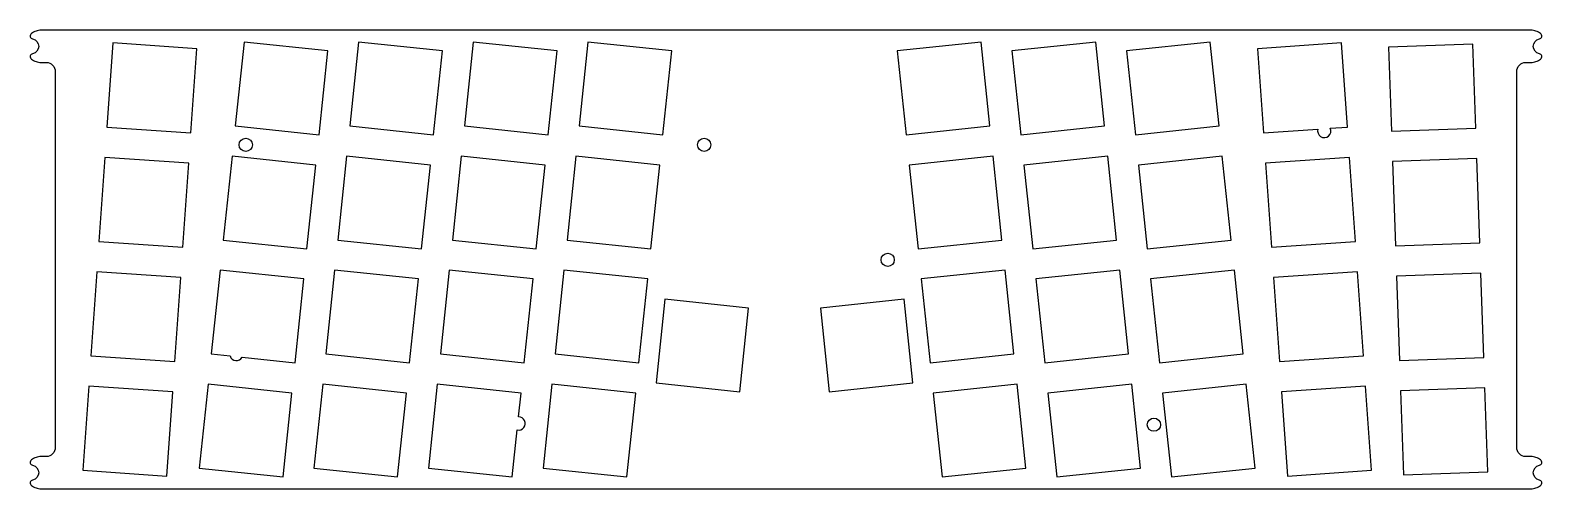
# Model space of a CAD drawing. Header units: millimetres. Extents: x 84 to 336, y -187 to -110.
import ezdxf

# ---------------------------------------------------------------- set-up
doc = ezdxf.new("R2010")
doc.units = ezdxf.units.MM

msp = doc.modelspace()

# ---------------------------------------------------------------- linework, layer by layer
for p, q in [((85.57, -110.48), (85.36, -110.54)), ((85.79, -110.44), (85.57, -110.48)), ((86.01, -110.41), (85.79, -110.44)), ((86.23, -110.4), (86.01, -110.41)), ((333.77, -110.4), (86.23, -110.4)), ((333.99, -110.41), (333.77, -110.4)), ((334.21, -110.44), (333.99, -110.41)), ((334.43, -110.48), (334.21, -110.44)), ((334.64, -110.54), (334.43, -110.48)), ((84.42, -111.19), (84.4, -111.33)), ((84.4, -111.33), (84.41, -111.47)), ((84.41, -111.47), (84.46, -111.61)), ((84.49, -111.07), (84.42, -111.19)), ((84.46, -111.61), (84.55, -111.72)), ((84.59, -110.96), (84.49, -111.07)), ((84.55, -111.72), (84.66, -111.8)), ((84.77, -110.84), (84.59, -110.96)), ((84.66, -111.8), (84.8, -111.85)), ((84.96, -110.72), (84.77, -110.84)), ((84.8, -111.85), (85.2, -112)), ((85.16, -110.63), (84.96, -110.72)), ((85.36, -110.54), (85.16, -110.63)), ((85.2, -112), (85.52, -112.28)), ((85.52, -112.28), (85.73, -112.65)), ((85.73, -112.65), (85.81, -113.08)), ((98.12, -112.52), (97.14, -126.49)), ((112.08, -113.5), (98.12, -112.52)), ((119.93, -112.39), (118.46, -126.31)), ((133.85, -113.85), (119.93, -112.39)), ((138.98, -112.39), (137.51, -126.31)), ((152.9, -113.85), (138.98, -112.39)), ((158.03, -112.39), (156.56, -126.31)), ((171.95, -113.85), (158.03, -112.39)), ((177.08, -112.39), (175.61, -126.31)), ((191, -113.85), (177.08, -112.39)), ((242.42, -112.39), (228.5, -113.85)), ((243.89, -126.31), (242.42, -112.39)), ((261.47, -112.39), (247.55, -113.85)), ((262.94, -126.31), (261.47, -112.39)), ((280.52, -112.39), (266.6, -113.85)), ((281.99, -126.31), (280.52, -112.39)), ((302.33, -112.52), (288.36, -113.5)), ((303.31, -126.49), (302.33, -112.52)), ((324.13, -112.7), (310.14, -113.19)), ((324.62, -126.69), (324.13, -112.7)), ((334.19, -113.08), (334.27, -112.65)), ((334.27, -112.65), (334.48, -112.28)), ((334.48, -112.28), (334.8, -112)), ((334.84, -110.63), (334.64, -110.54)), ((334.8, -112), (335.2, -111.85)), ((335.04, -110.72), (334.84, -110.63)), ((335.23, -110.84), (335.04, -110.72)), ((335.2, -111.85), (335.34, -111.8)), ((335.41, -110.96), (335.23, -110.84)), ((335.34, -111.8), (335.45, -111.72)), ((335.51, -111.07), (335.41, -110.96)), ((335.45, -111.72), (335.54, -111.61)), ((335.58, -111.19), (335.51, -111.07)), ((335.54, -111.61), (335.59, -111.47)), ((335.6, -111.33), (335.58, -111.19)), ((335.59, -111.47), (335.6, -111.33)), ((84.41, -114.68), (84.4, -114.82)), ((84.4, -114.82), (84.42, -114.96)), ((84.46, -114.54), (84.41, -114.68)), ((84.42, -114.96), (84.49, -115.08)), ((84.55, -114.43), (84.46, -114.54)), ((84.49, -115.08), (84.59, -115.19)), ((84.66, -114.35), (84.55, -114.43)), ((84.59, -115.19), (84.77, -115.31)), ((84.8, -114.3), (84.66, -114.35)), ((84.77, -115.31), (84.96, -115.43)), ((85.2, -114.15), (84.8, -114.3)), ((84.96, -115.43), (85.16, -115.52)), ((85.16, -115.52), (85.36, -115.61)), ((85.52, -113.87), (85.2, -114.15)), ((85.73, -113.5), (85.52, -113.87)), ((85.81, -113.08), (85.73, -113.5)), ((111.11, -127.47), (112.08, -113.5)), ((132.39, -127.77), (133.85, -113.85)), ((151.44, -127.77), (152.9, -113.85)), ((170.49, -127.77), (171.95, -113.85)), ((189.54, -127.77), (191, -113.85)), ((228.5, -113.85), (229.96, -127.77)), ((247.55, -113.85), (249.01, -127.77)), ((266.6, -113.85), (268.06, -127.77)), ((288.36, -113.5), (289.34, -127.47)), ((310.14, -113.19), (310.63, -127.18)), ((334.27, -113.5), (334.19, -113.08)), ((334.48, -113.87), (334.27, -113.5)), ((334.8, -114.15), (334.48, -113.87)), ((334.64, -115.61), (334.84, -115.52)), ((335.2, -114.3), (334.8, -114.15)), ((334.84, -115.52), (335.04, -115.43)), ((335.04, -115.43), (335.23, -115.31)), ((335.34, -114.35), (335.2, -114.3)), ((335.23, -115.31), (335.41, -115.19)), ((335.45, -114.43), (335.34, -114.35)), ((335.41, -115.19), (335.51, -115.08)), ((335.54, -114.54), (335.45, -114.43)), ((335.51, -115.08), (335.58, -114.96)), ((335.59, -114.68), (335.54, -114.54)), ((335.58, -114.96), (335.6, -114.82)), ((335.6, -114.82), (335.59, -114.68)), ((85.36, -115.61), (85.57, -115.67)), ((85.57, -115.67), (85.79, -115.71)), ((85.79, -115.71), (86.01, -115.74)), ((86.01, -115.74), (86.23, -115.75)), ((86.23, -115.75), (87.06, -115.75)), ((87.06, -115.75), (87.35, -115.78)), ((87.35, -115.78), (87.63, -115.86)), ((87.63, -115.86), (87.89, -116)), ((87.89, -116), (88.12, -116.19)), ((88.12, -116.19), (88.3, -116.42)), ((88.3, -116.42), (88.44, -116.68)), ((88.44, -116.68), (88.53, -116.96)), ((88.53, -116.96), (88.56, -117.25)), ((88.56, -117.25), (88.56, -179.75)), ((331.44, -117.25), (331.47, -116.96)), ((331.44, -179.75), (331.44, -117.25)), ((331.47, -116.96), (331.56, -116.68)), ((331.56, -116.68), (331.7, -116.42)), ((331.7, -116.42), (331.88, -116.19)), ((331.88, -116.19), (332.11, -116)), ((332.11, -116), (332.37, -115.86)), ((332.37, -115.86), (332.65, -115.78)), ((332.65, -115.78), (332.94, -115.75)), ((332.94, -115.75), (333.77, -115.75)), ((333.77, -115.75), (333.99, -115.74)), ((333.99, -115.74), (334.21, -115.71)), ((334.21, -115.71), (334.43, -115.67)), ((334.43, -115.67), (334.64, -115.61)), ((97.14, -126.49), (111.11, -127.47)), ((118.46, -126.31), (132.39, -127.77)), ((137.51, -126.31), (151.44, -127.77)), ((156.56, -126.31), (170.49, -127.77)), ((175.61, -126.31), (189.54, -127.77)), ((229.96, -127.77), (243.89, -126.31)), ((249.01, -127.77), (262.94, -126.31)), ((268.06, -127.77), (281.99, -126.31)), ((289.34, -127.47), (298.39, -126.83)), ((300.45, -126.69), (303.31, -126.49)), ((310.63, -127.18), (324.62, -126.69)), ((96.79, -131.53), (95.81, -145.49)), ((110.75, -132.5), (96.79, -131.53)), ((109.78, -146.47), (110.75, -132.5)), ((117.93, -131.33), (116.47, -145.26)), ((131.86, -132.8), (117.93, -131.33)), ((130.39, -146.72), (131.86, -132.8)), ((136.98, -131.33), (135.52, -145.26)), ((150.91, -132.8), (136.98, -131.33)), ((149.44, -146.72), (150.91, -132.8)), ((156.03, -131.33), (154.57, -145.26)), ((169.96, -132.8), (156.03, -131.33)), ((168.49, -146.72), (169.96, -132.8)), ((175.08, -131.33), (173.62, -145.26)), ((189.01, -132.8), (175.08, -131.33)), ((187.54, -146.72), (189.01, -132.8)), ((244.41, -131.33), (230.49, -132.8)), ((230.49, -132.8), (231.95, -146.72)), ((245.88, -145.26), (244.41, -131.33)), ((263.46, -131.33), (249.54, -132.8)), ((249.54, -132.8), (251, -146.72)), ((264.93, -145.26), (263.46, -131.33)), ((282.51, -131.33), (268.59, -132.8)), ((268.59, -132.8), (270.05, -146.72)), ((283.98, -145.26), (282.51, -131.33)), ((303.66, -131.53), (289.69, -132.5)), ((289.69, -132.5), (290.67, -146.47)), ((304.64, -145.49), (303.66, -131.53)), ((324.8, -131.74), (310.81, -132.23)), ((310.81, -132.23), (311.29, -146.22)), ((325.29, -145.73), (324.8, -131.74)), ((95.81, -145.49), (109.78, -146.47)), ((116.47, -145.26), (130.39, -146.72)), ((135.52, -145.26), (149.44, -146.72)), ((154.57, -145.26), (168.49, -146.72)), ((173.62, -145.26), (187.54, -146.72)), ((231.95, -146.72), (245.88, -145.26)), ((251, -146.72), (264.93, -145.26)), ((270.05, -146.72), (283.98, -145.26)), ((290.67, -146.47), (304.64, -145.49)), ((311.29, -146.22), (325.29, -145.73)), ((95.46, -150.53), (94.48, -164.5)), ((109.43, -151.51), (95.46, -150.53)), ((115.94, -150.28), (114.48, -164.2)), ((129.87, -151.74), (115.94, -150.28)), ((134.99, -150.28), (133.53, -164.2)), ((148.92, -151.74), (134.99, -150.28)), ((154.04, -150.28), (152.58, -164.2)), ((167.97, -151.74), (154.04, -150.28)), ((173.09, -150.28), (171.63, -164.2)), ((187.02, -151.74), (173.09, -150.28)), ((246.41, -150.28), (232.48, -151.74)), ((247.87, -164.2), (246.41, -150.28)), ((265.46, -150.28), (251.53, -151.74)), ((266.92, -164.2), (265.46, -150.28)), ((284.51, -150.28), (270.58, -151.74)), ((285.97, -164.2), (284.51, -150.28)), ((304.99, -150.53), (291.02, -151.51)), ((305.96, -164.5), (304.99, -150.53)), ((108.45, -165.47), (109.43, -151.51)), ((128.4, -165.67), (129.87, -151.74)), ((147.45, -165.67), (148.92, -151.74)), ((166.5, -165.67), (167.97, -151.74)), ((185.55, -165.67), (187.02, -151.74)), ((232.48, -151.74), (233.95, -165.67)), ((251.53, -151.74), (253, -165.67)), ((270.58, -151.74), (272.05, -165.67)), ((291.02, -151.51), (292, -165.47)), ((325.46, -150.78), (311.47, -151.27)), ((311.47, -151.27), (311.96, -165.26)), ((325.95, -164.77), (325.46, -150.78)), ((189.86, -155.09), (188.4, -169.02)), ((203.79, -156.56), (189.86, -155.09)), ((229.64, -155.09), (215.71, -156.56)), ((231.1, -169.02), (229.64, -155.09)), ((202.32, -170.48), (203.79, -156.56)), ((215.71, -156.56), (217.18, -170.48)), ((94.48, -164.5), (108.45, -165.47)), ((114.48, -164.2), (117.61, -164.53)), ((119.61, -164.74), (128.4, -165.67)), ((133.53, -164.2), (147.45, -165.67)), ((152.58, -164.2), (166.5, -165.67)), ((171.63, -164.2), (185.55, -165.67)), ((233.95, -165.67), (247.87, -164.2)), ((253, -165.67), (266.92, -164.2)), ((272.05, -165.67), (285.97, -164.2)), ((292, -165.47), (305.96, -164.5)), ((311.96, -165.26), (325.95, -164.77)), ((94.13, -169.53), (93.15, -183.5)), ((108.1, -170.51), (94.13, -169.53)), ((107.12, -184.48), (108.1, -170.51)), ((113.95, -169.23), (112.49, -183.15)), ((127.88, -170.69), (113.95, -169.23)), ((126.41, -184.61), (127.88, -170.69)), ((133, -169.23), (131.54, -183.15)), ((146.93, -170.69), (133, -169.23)), ((145.46, -184.61), (146.93, -170.69)), ((152.05, -169.23), (150.59, -183.15)), ((165.98, -170.69), (152.05, -169.23)), ((165.56, -174.65), (165.98, -170.69)), ((171.1, -169.23), (169.64, -183.15)), ((185.03, -170.69), (171.1, -169.23)), ((183.56, -184.61), (185.03, -170.69)), ((188.4, -169.02), (202.32, -170.48)), ((217.18, -170.48), (231.1, -169.02)), ((248.4, -169.23), (234.47, -170.69)), ((234.47, -170.69), (235.94, -184.61)), ((249.86, -183.15), (248.4, -169.23)), ((267.45, -169.23), (253.52, -170.69)), ((253.52, -170.69), (254.99, -184.61)), ((268.91, -183.15), (267.45, -169.23)), ((286.5, -169.23), (272.57, -170.69)), ((272.57, -170.69), (274.04, -184.61)), ((287.96, -183.15), (286.5, -169.23)), ((306.32, -169.53), (292.35, -170.51)), ((292.35, -170.51), (293.33, -184.48)), ((307.29, -183.5), (306.32, -169.53)), ((326.13, -169.82), (312.14, -170.31)), ((312.14, -170.31), (312.62, -184.3)), ((326.62, -183.81), (326.13, -169.82)), ((164.51, -184.61), (165.33, -176.83)), ((88.12, -180.81), (87.89, -181)), ((88.3, -180.58), (88.12, -180.81)), ((88.44, -180.32), (88.3, -180.58)), ((88.53, -180.04), (88.44, -180.32)), ((88.56, -179.75), (88.53, -180.04)), ((331.47, -180.04), (331.44, -179.75)), ((331.56, -180.32), (331.47, -180.04)), ((331.7, -180.58), (331.56, -180.32)), ((331.88, -180.81), (331.7, -180.58)), ((332.11, -181), (331.88, -180.81)), ((84.42, -182.04), (84.4, -182.18)), ((84.4, -182.18), (84.41, -182.32)), ((84.41, -182.32), (84.46, -182.46)), ((84.49, -181.92), (84.42, -182.04)), ((84.46, -182.46), (84.55, -182.57)), ((84.59, -181.81), (84.49, -181.92)), ((84.55, -182.57), (84.66, -182.65)), ((84.77, -181.69), (84.59, -181.81)), ((84.66, -182.65), (84.8, -182.7)), ((84.96, -181.57), (84.77, -181.69)), ((84.8, -182.7), (85.2, -182.85)), ((85.16, -181.48), (84.96, -181.57)), ((85.36, -181.39), (85.16, -181.48)), ((85.2, -182.85), (85.52, -183.13)), ((85.57, -181.33), (85.36, -181.39)), ((85.52, -183.13), (85.73, -183.5)), ((85.79, -181.29), (85.57, -181.33)), ((86.01, -181.26), (85.79, -181.29)), ((86.23, -181.25), (86.01, -181.26)), ((87.06, -181.25), (86.23, -181.25)), ((87.35, -181.22), (87.06, -181.25)), ((87.63, -181.14), (87.35, -181.22)), ((87.89, -181), (87.63, -181.14)), ((112.49, -183.15), (126.41, -184.61)), ((131.54, -183.15), (145.46, -184.61)), ((150.59, -183.15), (164.51, -184.61)), ((169.64, -183.15), (183.56, -184.61)), ((235.94, -184.61), (249.86, -183.15)), ((254.99, -184.61), (268.91, -183.15)), ((274.04, -184.61), (287.96, -183.15)), ((332.37, -181.14), (332.11, -181)), ((332.65, -181.22), (332.37, -181.14)), ((332.94, -181.25), (332.65, -181.22)), ((333.77, -181.25), (332.94, -181.25)), ((333.99, -181.26), (333.77, -181.25)), ((334.21, -181.29), (333.99, -181.26)), ((334.43, -181.33), (334.21, -181.29)), ((334.27, -183.5), (334.48, -183.13)), ((334.64, -181.39), (334.43, -181.33)), ((334.48, -183.13), (334.8, -182.85)), ((334.84, -181.48), (334.64, -181.39)), ((334.8, -182.85), (335.2, -182.7)), ((335.04, -181.57), (334.84, -181.48)), ((335.23, -181.69), (335.04, -181.57)), ((335.2, -182.7), (335.34, -182.65)), ((335.41, -181.81), (335.23, -181.69)), ((335.34, -182.65), (335.45, -182.57)), ((335.51, -181.92), (335.41, -181.81)), ((335.45, -182.57), (335.54, -182.46)), ((335.58, -182.04), (335.51, -181.92)), ((335.54, -182.46), (335.59, -182.32)), ((335.6, -182.18), (335.58, -182.04)), ((335.59, -182.32), (335.6, -182.18)), ((84.41, -185.53), (84.4, -185.67)), ((84.4, -185.67), (84.42, -185.81)), ((84.46, -185.39), (84.41, -185.53)), ((84.42, -185.81), (84.49, -185.93)), ((84.55, -185.28), (84.46, -185.39)), ((84.66, -185.2), (84.55, -185.28)), ((84.8, -185.15), (84.66, -185.2)), ((85.2, -185), (84.8, -185.15)), ((85.52, -184.72), (85.2, -185)), ((85.73, -184.35), (85.52, -184.72)), ((85.73, -183.5), (85.81, -183.93)), ((85.81, -183.93), (85.73, -184.35)), ((93.15, -183.5), (107.12, -184.48)), ((293.33, -184.48), (307.29, -183.5)), ((312.62, -184.3), (326.62, -183.81)), ((334.19, -183.93), (334.27, -183.5)), ((334.27, -184.35), (334.19, -183.93)), ((334.48, -184.72), (334.27, -184.35)), ((334.8, -185), (334.48, -184.72)), ((335.2, -185.15), (334.8, -185)), ((335.34, -185.2), (335.2, -185.15)), ((335.45, -185.28), (335.34, -185.2)), ((335.54, -185.39), (335.45, -185.28)), ((335.51, -185.93), (335.58, -185.81)), ((335.59, -185.53), (335.54, -185.39)), ((335.58, -185.81), (335.6, -185.67)), ((335.6, -185.67), (335.59, -185.53)), ((84.49, -185.93), (84.59, -186.04)), ((84.59, -186.04), (84.77, -186.16)), ((84.77, -186.16), (84.96, -186.28)), ((84.96, -186.28), (85.16, -186.37)), ((85.16, -186.37), (85.36, -186.46)), ((85.36, -186.46), (85.57, -186.52)), ((85.57, -186.52), (85.79, -186.56)), ((85.79, -186.56), (86.01, -186.59)), ((86.01, -186.59), (86.23, -186.6)), ((86.23, -186.6), (333.77, -186.6)), ((333.77, -186.6), (333.99, -186.59)), ((333.99, -186.59), (334.21, -186.56)), ((334.21, -186.56), (334.43, -186.52)), ((334.43, -186.52), (334.64, -186.46)), ((334.64, -186.46), (334.84, -186.37)), ((334.84, -186.37), (335.04, -186.28)), ((335.04, -186.28), (335.23, -186.16)), ((335.23, -186.16), (335.41, -186.04)), ((335.41, -186.04), (335.51, -185.93))]:
    msp.add_line(p, q)
for centre in [(120.21, -129.45), (196.41, -129.45), (226.9, -148.55), (271.15, -175.95)]:
    msp.add_circle(centre, 1.1)
for centre, start, end in [((299.45, -127.15), 163.2921, 384.7079), ((118.66, -164.2), 197.5774, 330.4226), ((165.56, -175.75), 258.2019, 449.7981)]:
    msp.add_arc(centre, 1.1, start, end)

doc.saveas('drawing.dxf')
